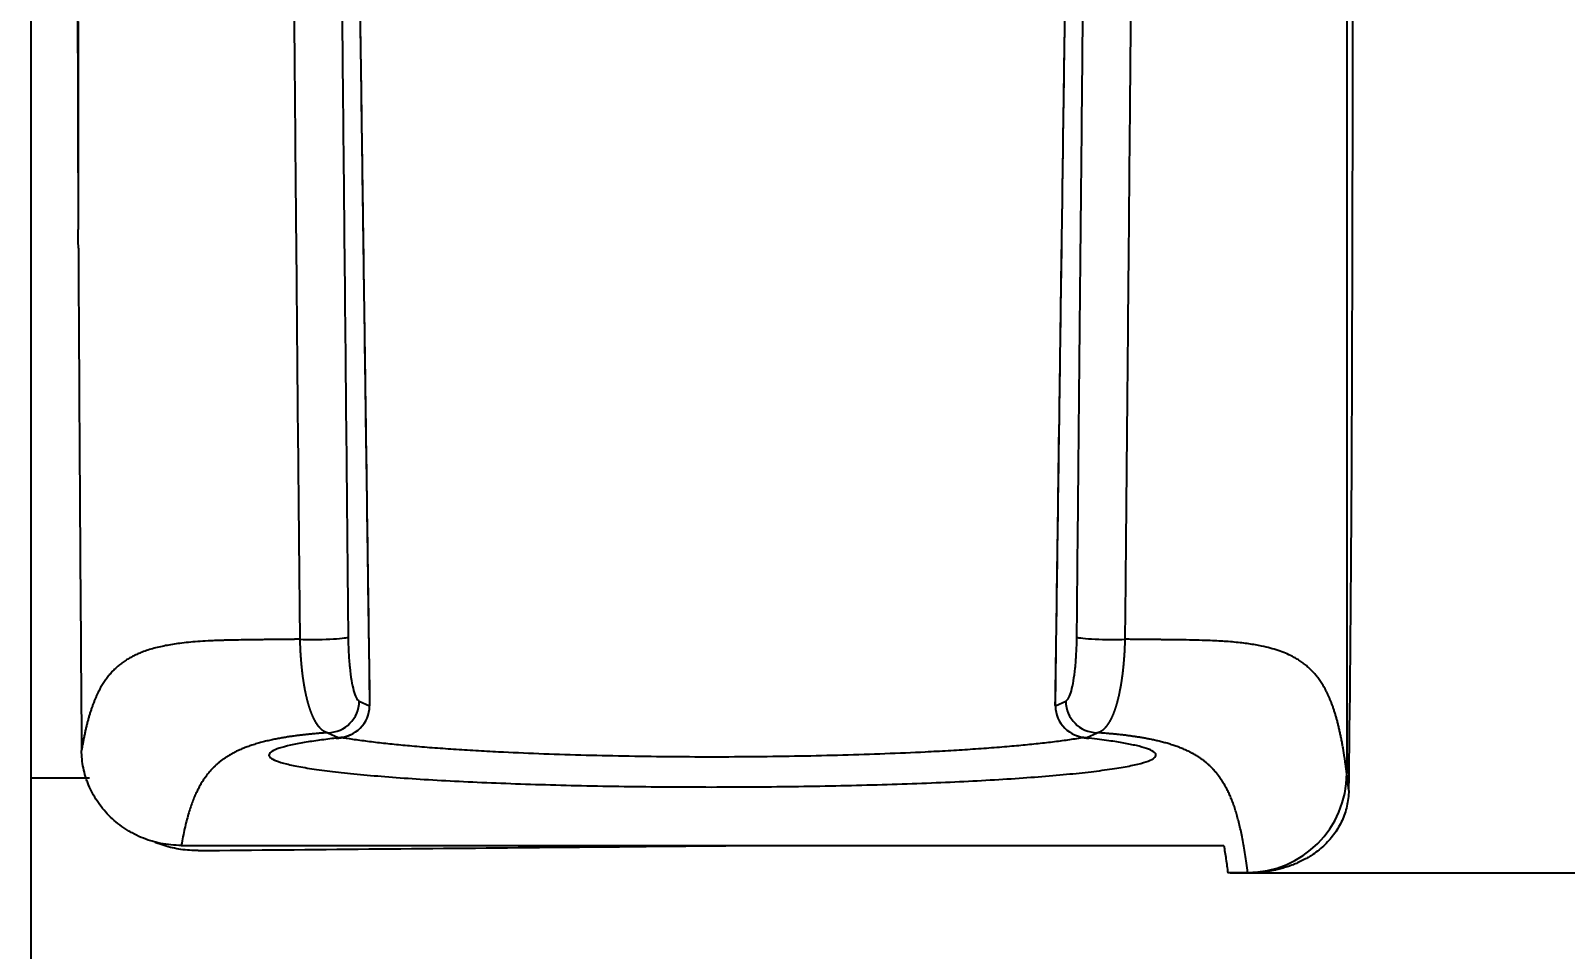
# Model space of a CAD drawing. Header units: millimetres. Extents: x -1516 to -675, y 295 to 1484.
# Drawn here: x -1308.1 to -1269.38, y 768.56 to 791.72 of the extents above; entities that cross this region are included whole.
import ezdxf

# ---------------------------------------------------------------- set-up
doc = ezdxf.new("R2010")
doc.units = ezdxf.units.MM
doc.styles.get("Standard").update_dxf_attribs({"font": 'arial.ttf'})
doc.dimstyles.get("Standard").update_dxf_attribs({"dimtxt": 10, "dimasz": 10, "dimexe": 0.18, "dimexo": 0.0625, "dimgap": 4, "dimtad": 0, "dimtih": 1, "dimtoh": 1, "dimdec": 1, "dimdsep": 46, "dimtxsty": 'Standard', "dimcen": 0, "dimclrd": 3, "dimclre": 3, "dimclrt": 3, "dimadec": 0, "dimazin": 0, "dimtfac": 1, "dimtdec": 1, "dimtofl": 0, "dimtmove": 0, "dimatfit": 3, "dimfxl": 1, "dimtolj": 1, "dimtzin": 0, "dimarcsym": 0})

# ---------------------------------------------------------------- blocks, each defined once
blk = doc.blocks.new('*D8')
at = {"color": 3, "lineweight": -2, "transparency": 16777216}
for p, q in [((-1277.332, 812.491), (-1253.719, 812.491)), ((-1253.899, 802.491), (-1253.899, 780.491)), ((-1277.834, 770.491), (-1253.719, 770.491)), ((-1253.899, 770.491), (-1253.899, 730.516)), ((-1253.899, 730.516), (-1263.899, 730.516))]:
    blk.add_line(p, q, dxfattribs=at)
at = {"color": 3, "lineweight": 18, "transparency": 16777216}
for points in [[(-1255.565, 802.491), (-1252.232, 802.491), (-1253.899, 812.491)], [(-1255.565, 780.491), (-1252.232, 780.491), (-1253.899, 770.491)]]:
    blk.add_solid(points, dxfattribs=at)
at = {"color": 3, "lineweight": 18, "transparency": 16777216, "insert": (-1275.211, 730.516), "char_height": 10, "attachment_point": 5}
blk.add_mtext('\\A1;42', dxfattribs=at)

msp = doc.modelspace()

# ---------------------------------------------------------------- linework, layer by layer
at = {"lineweight": 25}
for p, q in [((-1308.096, 1142.366), (-1308.096, 496.366)), ((-1274.896, 792.4), (-1274.896, 791.498)), ((-1306.896, 791.954), (-1306.896, 791.498)), ((-1306.896, 791.498), (-1306.896, 786.708)), ((-1274.896, 791.498), (-1274.896, 772.995)), ((-1299.807, 774.822), (-1299.547, 774.704)), ((-1282.245, 774.704), (-1281.986, 774.822)), ((-1300.597, 774.026), (-1300.337, 773.907)), ((-1281.455, 773.907), (-1281.195, 774.026)), ((-1308.096, 772.886), (-1306.612, 772.886)), ((-1274.844, 772.57), (-1274.896, 772.995)), ((-1304.297, 771.183), (-1277.998, 771.183)), ((-1277.395, 770.491), (-1277.896, 770.491)), ((-1277.395, 770.491), (-1277.396, 770.502))]:
    msp.add_line(p, q, dxfattribs=at)
for centre, major_axis, ratio, start_param, end_param in [((-1274.931, 791.491), (0, -21.378), 0.008727, 0.484189, 2.657403), ((-1306.783, 794.191), (0, -15), 0.008727, 4.712389, 5.234704), ((-1300.878, 776.437), (0.8, 0.008), 0.076684, 4.143957, 6.127196), ((-1280.915, 776.437), (-0.8, 0.008), 0.076683, 0.155989, 2.139213), ((-1300.597, 774.824), (0.332, 0.728), 0.985505, 3.574998, 5.132453), ((-1300.337, 774.705), (0.332, 0.728), 0.985505, 3.575002, 5.13245), ((-1281.455, 774.705), (-0.332, 0.728), 0.985505, 1.150733, 2.708182), ((-1281.195, 774.824), (-0.332, 0.728), 0.985505, 1.150728, 2.708184), ((-1300.393, 774.686), (0.092, -0.795), 0.84905, 6.147915, 6.541432), ((-1281.399, 774.686), (-0.092, -0.795), 0.849049, 6.065348, 6.418455), ((-1277.396, 772.995), (-2.482, -0.303), 0.997421, 1.449533, 3.019708)]:
    msp.add_ellipse(centre, major_axis=major_axis, ratio=ratio, start_param=start_param, end_param=end_param, dxfattribs=at)
for points, degree in [([(-1300.007, 808.029), (-1299.971, 805.396), (-1299.897, 800.041), (-1299.782, 791.684), (-1299.664, 783.172), (-1299.586, 777.528), (-1299.547, 774.704)], 3), ([(-1282.245, 774.704), (-1282.211, 777.21), (-1282.139, 782.339), (-1282.029, 790.324), (-1281.912, 798.778), (-1281.829, 804.876), (-1281.786, 808.029)], 3), ([(-1301.572, 806.085), (-1301.551, 803.573), (-1301.51, 798.762), (-1301.453, 792.184), (-1301.4, 786.244), (-1301.352, 780.941), (-1301.322, 777.83), (-1301.308, 776.381)], 3), ([(-1300.378, 806.14), (-1300.354, 803.628), (-1300.306, 798.817), (-1300.242, 792.239), (-1300.184, 786.298), (-1300.132, 780.995), (-1300.101, 777.884), (-1300.087, 776.435)], 3), ([(-1281.705, 776.435), (-1281.68, 778.967), (-1281.633, 783.81), (-1281.568, 790.412), (-1281.51, 796.353), (-1281.458, 801.632), (-1281.428, 804.711), (-1281.414, 806.14)], 3), ([(-1280.484, 776.381), (-1280.46, 778.913), (-1280.414, 783.755), (-1280.355, 790.357), (-1280.304, 796.298), (-1280.258, 801.577), (-1280.232, 804.655), (-1280.22, 806.085)], 3), ([(-1306.894, 786.243), (-1306.895, 786.396), (-1306.895, 786.551), (-1306.896, 786.708)], 3), ([(-1306.894, 786.243), (-1306.886, 784.814), (-1306.87, 781.972), (-1306.843, 777.751), (-1306.823, 774.965), (-1306.813, 773.58)], 3), ([(-1300.087, 776.435), (-1300.086, 776.301), (-1300.078, 776.04), (-1300.051, 775.667), (-1300.007, 775.332), (-1299.952, 775.076), (-1299.888, 774.901), (-1299.835, 774.835), (-1299.807, 774.822)], 3), ([(-1281.986, 774.822), (-1281.958, 774.835), (-1281.907, 774.895), (-1281.841, 775.071), (-1281.786, 775.327), (-1281.744, 775.639), (-1281.715, 776.017), (-1281.706, 776.291), (-1281.705, 776.435)], 3), ([(-1300.597, 774.026), (-1300.637, 774.023), (-1300.718, 774.017), (-1300.838, 774.007), (-1300.956, 773.997), (-1301.068, 773.986), (-1301.175, 773.975), (-1301.277, 773.963), (-1301.377, 773.951), (-1301.479, 773.937), (-1301.585, 773.922), (-1301.698, 773.904), (-1301.818, 773.883), (-1301.943, 773.86), (-1302.073, 773.832), (-1302.202, 773.802), (-1302.328, 773.768), (-1302.453, 773.732), (-1302.574, 773.692), (-1302.69, 773.649), (-1302.799, 773.604), (-1302.902, 773.557), (-1302.997, 773.508), (-1303.085, 773.458), (-1303.166, 773.408), (-1303.239, 773.357), (-1303.306, 773.307), (-1303.37, 773.255), (-1303.432, 773.199), (-1303.494, 773.139), (-1303.557, 773.072), (-1303.62, 772.998), (-1303.681, 772.918), (-1303.742, 772.831), (-1303.801, 772.737), (-1303.858, 772.634), (-1303.914, 772.522), (-1303.969, 772.4), (-1304.021, 772.267), (-1304.072, 772.123), (-1304.121, 771.965), (-1304.168, 771.794), (-1304.213, 771.608), (-1304.256, 771.406), (-1304.283, 771.259), (-1304.297, 771.183)], 3), ([(-1300.337, 773.907), (-1300.333, 773.905), (-1300.33, 773.901), (-1300.346, 773.894), (-1300.374, 773.89), (-1300.393, 773.888)], 3), ([(-1300.278, 773.905), (-1300.252, 773.905), (-1300.225, 773.905)], 2), ([(-1281.399, 773.888), (-1281.415, 773.889), (-1281.441, 773.893), (-1281.462, 773.9), (-1281.461, 773.905), (-1281.455, 773.907)], 3), ([(-1277.396, 770.502), (-1277.406, 770.583), (-1277.426, 770.741), (-1277.458, 770.959), (-1277.492, 771.163), (-1277.526, 771.353), (-1277.562, 771.53), (-1277.6, 771.694), (-1277.639, 771.847), (-1277.679, 771.99), (-1277.72, 772.123), (-1277.763, 772.246), (-1277.808, 772.361), (-1277.853, 772.468), (-1277.9, 772.567), (-1277.948, 772.66), (-1277.998, 772.746), (-1278.048, 772.826), (-1278.099, 772.901), (-1278.151, 772.971), (-1278.203, 773.035), (-1278.255, 773.094), (-1278.308, 773.149), (-1278.362, 773.201), (-1278.419, 773.251), (-1278.479, 773.302), (-1278.546, 773.352), (-1278.618, 773.402), (-1278.697, 773.452), (-1278.782, 773.501), (-1278.874, 773.549), (-1278.97, 773.594), (-1279.071, 773.637), (-1279.177, 773.677), (-1279.286, 773.715), (-1279.4, 773.75), (-1279.516, 773.782), (-1279.631, 773.812), (-1279.744, 773.837), (-1279.853, 773.86), (-1279.956, 773.88), (-1280.056, 773.898), (-1280.152, 773.913), (-1280.245, 773.927), (-1280.337, 773.94), (-1280.431, 773.953), (-1280.529, 773.965), (-1280.632, 773.976), (-1280.74, 773.988), (-1280.849, 773.998), (-1280.96, 774.008), (-1281.073, 774.017), (-1281.154, 774.023), (-1281.195, 774.026)], 3), ([(-1300.393, 773.888), (-1300.534, 773.871), (-1300.811, 773.837), (-1301.2, 773.778), (-1301.553, 773.711), (-1301.842, 773.635), (-1302.03, 773.554), (-1302.102, 773.474), (-1302.064, 773.395), (-1301.916, 773.315), (-1301.66, 773.237), (-1301.299, 773.162), (-1300.835, 773.089), (-1300.275, 773.02), (-1299.623, 772.956), (-1298.886, 772.896), (-1298.072, 772.842), (-1297.187, 772.794), (-1296.241, 772.753), (-1295.243, 772.718), (-1294.203, 772.691), (-1293.13, 772.671), (-1292.035, 772.659), (-1290.928, 772.655), (-1289.821, 772.659), (-1288.724, 772.67), (-1287.649, 772.69), (-1286.607, 772.717), (-1285.607, 772.751), (-1284.658, 772.792), (-1283.77, 772.839), (-1282.952, 772.893), (-1282.21, 772.952), (-1281.554, 773.016), (-1280.988, 773.085), (-1280.519, 773.157), (-1280.151, 773.233), (-1279.889, 773.31), (-1279.735, 773.389), (-1279.689, 773.469), (-1279.757, 773.551), (-1279.933, 773.629), (-1280.195, 773.7), (-1280.508, 773.763), (-1280.878, 773.823), (-1281.21, 773.866), (-1281.399, 773.888)], 3), ([(-1277.998, 771.183), (-1277.978, 771.071), (-1277.942, 770.843), (-1277.911, 770.609), (-1277.896, 770.491)], 3)]:
    msp.add_open_spline(points, degree=degree, dxfattribs=at)
for points, knots in [([(-1299.537, 774.717), (-1299.556, 776.092), (-1299.592, 778.698), (-1299.643, 782.311), (-1299.685, 785.334), (-1299.719, 787.746), (-1299.752, 790.167), (-1299.794, 793.17), (-1299.851, 797.27), (-1299.921, 802.345), (-1299.972, 806.054), (-1300, 808.046)], [0, 0, 0, 0, 0.123815, 0.234537, 0.325241, 0.395928, 0.451612, 0.543215, 0.666224, 0.82064, 1, 1, 1, 1]), ([(-1281.793, 808.058), (-1281.812, 806.673), (-1281.848, 804.059), (-1281.898, 800.436), (-1281.94, 797.413), (-1281.973, 795.001), (-1282.007, 792.579), (-1282.048, 789.576), (-1282.105, 785.477), (-1282.176, 780.407), (-1282.228, 776.704), (-1282.256, 774.717)], [0, 0, 0, 0, 0.124591, 0.235273, 0.325945, 0.396607, 0.452271, 0.543841, 0.666806, 0.821167, 1, 1, 1, 1]), ([(-1301.308, 776.381), (-1301.32, 776.381), (-1301.344, 776.381), (-1301.379, 776.38), (-1301.415, 776.38), (-1301.451, 776.379), (-1301.487, 776.379), (-1301.523, 776.378), (-1301.559, 776.378), (-1301.596, 776.377), (-1301.632, 776.377), (-1301.668, 776.377), (-1301.705, 776.376), (-1301.741, 776.376), (-1301.778, 776.375), (-1301.815, 776.375), (-1301.851, 776.374), (-1301.888, 776.374), (-1301.924, 776.374), (-1301.961, 776.373), (-1301.997, 776.373), (-1302.067, 776.372), (-1302.175, 776.371), (-1302.322, 776.37), (-1302.48, 776.368), (-1302.686, 776.365), (-1302.893, 776.362), (-1303.068, 776.358), (-1303.186, 776.355), (-1303.28, 776.352), (-1303.374, 776.349), (-1303.462, 776.346), (-1303.545, 776.342), (-1303.785, 776.331), (-1304.142, 776.304), (-1304.471, 776.261), (-1304.705, 776.219), (-1304.871, 776.183), (-1305.03, 776.141), (-1305.18, 776.095), (-1305.309, 776.047), (-1305.422, 775.999), (-1305.522, 775.95), (-1305.622, 775.896), (-1305.718, 775.836), (-1305.811, 775.771), (-1305.899, 775.7), (-1305.983, 775.624), (-1306.062, 775.542), (-1306.137, 775.455), (-1306.194, 775.38), (-1306.237, 775.317), (-1306.27, 775.268), (-1306.302, 775.216), (-1306.334, 775.161), (-1306.365, 775.103), (-1306.396, 775.043), (-1306.427, 774.979), (-1306.456, 774.913), (-1306.485, 774.844), (-1306.514, 774.772), (-1306.542, 774.697), (-1306.568, 774.62), (-1306.595, 774.539), (-1306.62, 774.456), (-1306.644, 774.37), (-1306.668, 774.281), (-1306.691, 774.189), (-1306.713, 774.095), (-1306.735, 773.997), (-1306.756, 773.897), (-1306.775, 773.794), (-1306.795, 773.688), (-1306.807, 773.616), (-1306.813, 773.58)], [0, 0, 0, 0, 0.000941, 0.001889, 0.002843, 0.003805, 0.004772, 0.005747, 0.006728, 0.007717, 0.008712, 0.009715, 0.010724, 0.011741, 0.012763, 0.013793, 0.014828, 0.015869, 0.016915, 0.017966, 0.019023, 0.020085, 0.024085, 0.028582, 0.03357, 0.039038, 0.048732, 0.055193, 0.058506, 0.062534, 0.066445, 0.070242, 0.073928, 0.077505, 0.103431, 0.130844, 0.144979, 0.160308, 0.176837, 0.194591, 0.213556, 0.229032, 0.246069, 0.264681, 0.284877, 0.306648, 0.329984, 0.354889, 0.381376, 0.409442, 0.439083, 0.453903, 0.469595, 0.486158, 0.503589, 0.521889, 0.541058, 0.561097, 0.582006, 0.603783, 0.626429, 0.649945, 0.67433, 0.699586, 0.72571, 0.752705, 0.780569, 0.809304, 0.838909, 0.869385, 0.900733, 0.932952, 0.96604, 1, 1, 1, 1]), ([(-1301.308, 776.381), (-1301.308, 776.373), (-1301.307, 776.357), (-1301.307, 776.333), (-1301.306, 776.309), (-1301.305, 776.285), (-1301.304, 776.261), (-1301.303, 776.237), (-1301.302, 776.213), (-1301.301, 776.189), (-1301.3, 776.165), (-1301.299, 776.141), (-1301.298, 776.117), (-1301.297, 776.093), (-1301.295, 776.069), (-1301.294, 776.045), (-1301.293, 776.022), (-1301.291, 775.998), (-1301.289, 775.974), (-1301.288, 775.95), (-1301.286, 775.926), (-1301.284, 775.903), (-1301.283, 775.879), (-1301.281, 775.855), (-1301.279, 775.832), (-1301.277, 775.808), (-1301.275, 775.784), (-1301.273, 775.761), (-1301.27, 775.738), (-1301.268, 775.714), (-1301.266, 775.691), (-1301.264, 775.668), (-1301.261, 775.645), (-1301.259, 775.622), (-1301.256, 775.599), (-1301.254, 775.576), (-1301.251, 775.553), (-1301.248, 775.53), (-1301.245, 775.508), (-1301.242, 775.485), (-1301.24, 775.463), (-1301.237, 775.44), (-1301.234, 775.418), (-1301.23, 775.396), (-1301.227, 775.374), (-1301.224, 775.352), (-1301.221, 775.33), (-1301.217, 775.308), (-1301.214, 775.287), (-1301.211, 775.265), (-1301.207, 775.244), (-1301.203, 775.222), (-1301.2, 775.201), (-1301.196, 775.18), (-1301.192, 775.159), (-1301.188, 775.139), (-1301.185, 775.118), (-1301.181, 775.097), (-1301.177, 775.077), (-1301.173, 775.057), (-1301.168, 775.037), (-1301.164, 775.017), (-1301.16, 774.997), (-1301.156, 774.977), (-1301.151, 774.958), (-1301.147, 774.938), (-1301.142, 774.919), (-1301.138, 774.9), (-1301.133, 774.881), (-1301.128, 774.862), (-1301.124, 774.844), (-1301.119, 774.825), (-1301.114, 774.807), (-1301.109, 774.789), (-1301.104, 774.771), (-1301.099, 774.753), (-1301.094, 774.736), (-1301.089, 774.719), (-1301.084, 774.701), (-1301.079, 774.684), (-1301.073, 774.668), (-1301.068, 774.651), (-1301.062, 774.634), (-1301.057, 774.618), (-1301.051, 774.602), (-1301.046, 774.586), (-1301.04, 774.571), (-1301.034, 774.555), (-1301.029, 774.54), (-1301.023, 774.525), (-1301.017, 774.51), (-1301.011, 774.495), (-1301.005, 774.481), (-1300.999, 774.466), (-1300.993, 774.452), (-1300.987, 774.438), (-1300.98, 774.425), (-1300.974, 774.411), (-1300.968, 774.398), (-1300.961, 774.385), (-1300.955, 774.372), (-1300.949, 774.359), (-1300.942, 774.347), (-1300.935, 774.335), (-1300.929, 774.323), (-1300.922, 774.311), (-1300.915, 774.3), (-1300.909, 774.288), (-1300.902, 774.277), (-1300.895, 774.266), (-1300.888, 774.256), (-1300.881, 774.245), (-1300.874, 774.235), (-1300.867, 774.225), (-1300.859, 774.216), (-1300.852, 774.206), (-1300.845, 774.197), (-1300.838, 774.188), (-1300.83, 774.179), (-1300.823, 774.17), (-1300.815, 774.162), (-1300.808, 774.154), (-1300.8, 774.146), (-1300.793, 774.138), (-1300.785, 774.131), (-1300.777, 774.124), (-1300.77, 774.117), (-1300.762, 774.11), (-1300.754, 774.104), (-1300.746, 774.097), (-1300.738, 774.091), (-1300.73, 774.086), (-1300.722, 774.08), (-1300.714, 774.075), (-1300.706, 774.07), (-1300.698, 774.065), (-1300.69, 774.061), (-1300.682, 774.056), (-1300.673, 774.052), (-1300.665, 774.048), (-1300.657, 774.045), (-1300.648, 774.041), (-1300.64, 774.038), (-1300.631, 774.035), (-1300.623, 774.033), (-1300.614, 774.03), (-1300.606, 774.028), (-1300.6, 774.027), (-1300.597, 774.026)], [0, 0, 0, 0, 0.006364, 0.012738, 0.019121, 0.025513, 0.031915, 0.038325, 0.044745, 0.051174, 0.057611, 0.064057, 0.070512, 0.076975, 0.083447, 0.089927, 0.096415, 0.102911, 0.109414, 0.115926, 0.122445, 0.128971, 0.135505, 0.142045, 0.148593, 0.155148, 0.161709, 0.168277, 0.174851, 0.181433, 0.188021, 0.194616, 0.201218, 0.207827, 0.214443, 0.221066, 0.227696, 0.234333, 0.240977, 0.247628, 0.254285, 0.26095, 0.267622, 0.2743, 0.280985, 0.287677, 0.294376, 0.301082, 0.307794, 0.314512, 0.321237, 0.327968, 0.334707, 0.341451, 0.348202, 0.35496, 0.361725, 0.368496, 0.375274, 0.382058, 0.388849, 0.395647, 0.402451, 0.409262, 0.416079, 0.422903, 0.429733, 0.436569, 0.443411, 0.450259, 0.457114, 0.463974, 0.47084, 0.477711, 0.484588, 0.491471, 0.498359, 0.505252, 0.512152, 0.519057, 0.525967, 0.532884, 0.539806, 0.546734, 0.553667, 0.560607, 0.567552, 0.574503, 0.581459, 0.588421, 0.595388, 0.60236, 0.609338, 0.616321, 0.62331, 0.630303, 0.637301, 0.644303, 0.65131, 0.658322, 0.665339, 0.67236, 0.679386, 0.686417, 0.693453, 0.700494, 0.707539, 0.71459, 0.721646, 0.728706, 0.735772, 0.742842, 0.749918, 0.756998, 0.764083, 0.771172, 0.778266, 0.785365, 0.792468, 0.799575, 0.806687, 0.813802, 0.820922, 0.828045, 0.835172, 0.842303, 0.849438, 0.856577, 0.86372, 0.870866, 0.878016, 0.88517, 0.892327, 0.899487, 0.906651, 0.913818, 0.920987, 0.92816, 0.935335, 0.942513, 0.949693, 0.956875, 0.964059, 0.971244, 0.978432, 0.98562, 0.99281, 1, 1, 1, 1]), ([(-1281.195, 774.026), (-1281.192, 774.027), (-1281.187, 774.028), (-1281.178, 774.03), (-1281.17, 774.033), (-1281.161, 774.035), (-1281.152, 774.038), (-1281.144, 774.041), (-1281.136, 774.045), (-1281.127, 774.048), (-1281.119, 774.052), (-1281.111, 774.056), (-1281.102, 774.061), (-1281.094, 774.065), (-1281.086, 774.07), (-1281.078, 774.075), (-1281.07, 774.08), (-1281.062, 774.086), (-1281.054, 774.091), (-1281.046, 774.097), (-1281.038, 774.104), (-1281.03, 774.11), (-1281.023, 774.117), (-1281.015, 774.124), (-1281.007, 774.131), (-1280.999, 774.138), (-1280.992, 774.146), (-1280.984, 774.154), (-1280.977, 774.162), (-1280.969, 774.17), (-1280.962, 774.179), (-1280.955, 774.188), (-1280.947, 774.197), (-1280.94, 774.206), (-1280.933, 774.216), (-1280.926, 774.225), (-1280.919, 774.235), (-1280.911, 774.245), (-1280.904, 774.256), (-1280.897, 774.266), (-1280.891, 774.277), (-1280.884, 774.288), (-1280.877, 774.3), (-1280.87, 774.311), (-1280.863, 774.323), (-1280.857, 774.335), (-1280.85, 774.347), (-1280.844, 774.359), (-1280.837, 774.372), (-1280.831, 774.385), (-1280.824, 774.398), (-1280.818, 774.411), (-1280.812, 774.425), (-1280.806, 774.438), (-1280.799, 774.452), (-1280.793, 774.466), (-1280.787, 774.481), (-1280.781, 774.495), (-1280.775, 774.51), (-1280.769, 774.525), (-1280.764, 774.54), (-1280.758, 774.555), (-1280.752, 774.571), (-1280.747, 774.586), (-1280.741, 774.602), (-1280.735, 774.618), (-1280.73, 774.635), (-1280.724, 774.651), (-1280.719, 774.668), (-1280.714, 774.684), (-1280.708, 774.701), (-1280.703, 774.719), (-1280.698, 774.736), (-1280.693, 774.754), (-1280.688, 774.771), (-1280.683, 774.789), (-1280.678, 774.807), (-1280.673, 774.825), (-1280.669, 774.844), (-1280.664, 774.862), (-1280.659, 774.881), (-1280.655, 774.9), (-1280.65, 774.919), (-1280.645, 774.938), (-1280.641, 774.958), (-1280.637, 774.977), (-1280.632, 774.997), (-1280.628, 775.017), (-1280.624, 775.037), (-1280.62, 775.057), (-1280.616, 775.077), (-1280.612, 775.097), (-1280.608, 775.118), (-1280.604, 775.139), (-1280.6, 775.159), (-1280.596, 775.18), (-1280.592, 775.201), (-1280.589, 775.222), (-1280.585, 775.244), (-1280.582, 775.265), (-1280.578, 775.287), (-1280.575, 775.308), (-1280.571, 775.33), (-1280.568, 775.352), (-1280.565, 775.374), (-1280.562, 775.396), (-1280.559, 775.418), (-1280.556, 775.44), (-1280.553, 775.463), (-1280.55, 775.485), (-1280.547, 775.508), (-1280.544, 775.53), (-1280.541, 775.553), (-1280.539, 775.576), (-1280.536, 775.599), (-1280.534, 775.622), (-1280.531, 775.645), (-1280.529, 775.668), (-1280.526, 775.691), (-1280.524, 775.714), (-1280.522, 775.738), (-1280.52, 775.761), (-1280.518, 775.784), (-1280.515, 775.808), (-1280.513, 775.832), (-1280.512, 775.855), (-1280.51, 775.879), (-1280.508, 775.903), (-1280.506, 775.926), (-1280.504, 775.95), (-1280.503, 775.974), (-1280.501, 775.998), (-1280.5, 776.022), (-1280.498, 776.046), (-1280.497, 776.069), (-1280.496, 776.093), (-1280.494, 776.117), (-1280.493, 776.141), (-1280.492, 776.165), (-1280.491, 776.189), (-1280.49, 776.213), (-1280.489, 776.237), (-1280.488, 776.261), (-1280.487, 776.285), (-1280.486, 776.309), (-1280.486, 776.333), (-1280.485, 776.357), (-1280.485, 776.373), (-1280.484, 776.381)], [0, 0, 0, 0, 0.007192, 0.014383, 0.021573, 0.028761, 0.035948, 0.043132, 0.050315, 0.057495, 0.064673, 0.071849, 0.079021, 0.086191, 0.093358, 0.100521, 0.107682, 0.114839, 0.121992, 0.129142, 0.136288, 0.143431, 0.15057, 0.157705, 0.164836, 0.171964, 0.179088, 0.186208, 0.193324, 0.200436, 0.207544, 0.214648, 0.221747, 0.228842, 0.235932, 0.243018, 0.250099, 0.257175, 0.264246, 0.271313, 0.278374, 0.285431, 0.292482, 0.299529, 0.306571, 0.313607, 0.320639, 0.327666, 0.334689, 0.341706, 0.348719, 0.355727, 0.362731, 0.36973, 0.376723, 0.383712, 0.390696, 0.397674, 0.404647, 0.411615, 0.418577, 0.425533, 0.432484, 0.439429, 0.446368, 0.453301, 0.460229, 0.467151, 0.474067, 0.480977, 0.487882, 0.49478, 0.501673, 0.508561, 0.515442, 0.522319, 0.529189, 0.536054, 0.542912, 0.549765, 0.556612, 0.563453, 0.570287, 0.577115, 0.583937, 0.590752, 0.597561, 0.604363, 0.611159, 0.617948, 0.624731, 0.631507, 0.638276, 0.645039, 0.651795, 0.658545, 0.665289, 0.672026, 0.678756, 0.685481, 0.692198, 0.69891, 0.705614, 0.712312, 0.719004, 0.725688, 0.732366, 0.739037, 0.745701, 0.752359, 0.759009, 0.765653, 0.77229, 0.778919, 0.785542, 0.792158, 0.798768, 0.80537, 0.811966, 0.818555, 0.825137, 0.831713, 0.838282, 0.844845, 0.851401, 0.85795, 0.864492, 0.871027, 0.877555, 0.884075, 0.890587, 0.897092, 0.903589, 0.910077, 0.916558, 0.92303, 0.929493, 0.935948, 0.942395, 0.948832, 0.95526, 0.96168, 0.96809, 0.974491, 0.980882, 0.987264, 0.993637, 1, 1, 1, 1]), ([(-1274.896, 772.995), (-1274.899, 773.017), (-1274.904, 773.061), (-1274.913, 773.126), (-1274.921, 773.19), (-1274.93, 773.253), (-1274.939, 773.316), (-1274.948, 773.377), (-1274.957, 773.438), (-1274.966, 773.498), (-1274.975, 773.557), (-1274.985, 773.615), (-1274.995, 773.672), (-1275.005, 773.728), (-1275.015, 773.784), (-1275.025, 773.838), (-1275.036, 773.892), (-1275.047, 773.945), (-1275.058, 773.997), (-1275.069, 774.048), (-1275.08, 774.098), (-1275.091, 774.148), (-1275.103, 774.196), (-1275.115, 774.244), (-1275.127, 774.291), (-1275.139, 774.337), (-1275.151, 774.382), (-1275.164, 774.426), (-1275.177, 774.47), (-1275.189, 774.512), (-1275.202, 774.554), (-1275.216, 774.595), (-1275.229, 774.634), (-1275.242, 774.674), (-1275.256, 774.712), (-1275.27, 774.749), (-1275.284, 774.786), (-1275.298, 774.821), (-1275.312, 774.856), (-1275.326, 774.89), (-1275.34, 774.923), (-1275.355, 774.955), (-1275.369, 774.986), (-1275.384, 775.017), (-1275.398, 775.046), (-1275.413, 775.075), (-1275.427, 775.103), (-1275.457, 775.158), (-1275.503, 775.239), (-1275.571, 775.343), (-1275.644, 775.441), (-1275.721, 775.532), (-1275.803, 775.617), (-1275.889, 775.696), (-1275.979, 775.769), (-1276.073, 775.835), (-1276.17, 775.895), (-1276.287, 775.96), (-1276.432, 776.028), (-1276.616, 776.097), (-1276.817, 776.157), (-1277.011, 776.204), (-1277.193, 776.239), (-1277.358, 776.265), (-1277.536, 776.288), (-1277.726, 776.308), (-1277.92, 776.324), (-1278.123, 776.336), (-1278.347, 776.347), (-1278.62, 776.356), (-1278.884, 776.362), (-1279.107, 776.365), (-1279.259, 776.367), (-1279.396, 776.369), (-1279.515, 776.37), (-1279.614, 776.371), (-1279.697, 776.372), (-1279.77, 776.373), (-1279.844, 776.373), (-1279.917, 776.374), (-1279.99, 776.375), (-1280.062, 776.376), (-1280.134, 776.377), (-1280.206, 776.378), (-1280.277, 776.378), (-1280.347, 776.379), (-1280.416, 776.38), (-1280.462, 776.381), (-1280.484, 776.381)], [0, 0, 0, 0, 0.017355, 0.034485, 0.05139, 0.06807, 0.084525, 0.100755, 0.116759, 0.132538, 0.148092, 0.163421, 0.178525, 0.193404, 0.208058, 0.222487, 0.236692, 0.250671, 0.264425, 0.277955, 0.291259, 0.304339, 0.317193, 0.329822, 0.342227, 0.354406, 0.366361, 0.378091, 0.389597, 0.400877, 0.411933, 0.422764, 0.43337, 0.443752, 0.453908, 0.46384, 0.473547, 0.483029, 0.492286, 0.501318, 0.510126, 0.518709, 0.527067, 0.535201, 0.543109, 0.550792, 0.55825, 0.565482, 0.595149, 0.623243, 0.649761, 0.674715, 0.698104, 0.719921, 0.740179, 0.75888, 0.776012, 0.791566, 0.814948, 0.836424, 0.855968, 0.873565, 0.884553, 0.895156, 0.905379, 0.915229, 0.924701, 0.932437, 0.941054, 0.950612, 0.961169, 0.965957, 0.970205, 0.973904, 0.977043, 0.979618, 0.981474, 0.983304, 0.985108, 0.986885, 0.988634, 0.990353, 0.992041, 0.993697, 0.995321, 0.996912, 0.998472, 1, 1, 1, 1]), ([(-1282.259, 774.71), (-1282.259, 774.71), (-1282.259, 774.709), (-1282.257, 774.708), (-1282.254, 774.707), (-1282.251, 774.705), (-1282.247, 774.704), (-1282.245, 774.704)], [0, 0, 0, 0, 0.062573, 0.298276, 0.533143, 0.767081, 1, 1, 1, 1]), ([(-1300.272, 773.912), (-1300.259, 773.91), (-1300.206, 773.9), (-1300.041, 773.873), (-1299.755, 773.831), (-1299.357, 773.782), (-1298.934, 773.736), (-1298.473, 773.692), (-1297.974, 773.651), (-1297.436, 773.612), (-1296.877, 773.577), (-1296.169, 773.539), (-1295.291, 773.5), (-1294.23, 773.465), (-1293.141, 773.44), (-1292.036, 773.424), (-1291.284, 773.42), (-1290.538, 773.42), (-1289.787, 773.424), (-1288.683, 773.439), (-1287.594, 773.464), (-1286.533, 773.499), (-1285.655, 773.537), (-1284.946, 773.575), (-1284.387, 773.61), (-1283.847, 773.649), (-1283.348, 773.69), (-1282.886, 773.733), (-1282.461, 773.779), (-1282.062, 773.828), (-1281.752, 773.873), (-1281.579, 773.902), (-1281.52, 773.912)], [0, 0, 0, 0, 0.003677, 0.0157, 0.047524, 0.078358, 0.108205, 0.137065, 0.168148, 0.198651, 0.228577, 0.257928, 0.307145, 0.355815, 0.403955, 0.451578, 0.498701, 0.499955, 0.547028, 0.594596, 0.642672, 0.691272, 0.740411, 0.769715, 0.799589, 0.830034, 0.861054, 0.889872, 0.919664, 0.950433, 0.982181, 1, 1, 1, 1]), ([(-1300.153, 773.926), (-1300.132, 773.933), (-1300.089, 773.949), (-1300.048, 773.968), (-1300.026, 773.979)], [0, 0, 0, 0, 0.485268, 1, 1, 1, 1]), ([(-1281.719, 773.957), (-1281.713, 773.954), (-1281.687, 773.943), (-1281.66, 773.933), (-1281.64, 773.926)], [0, 0, 0, 0, 0.226351, 1, 1, 1, 1]), ([(-1304.297, 771.183), (-1304.385, 771.183), (-1304.472, 771.187), (-1304.645, 771.205), (-1304.731, 771.218), (-1304.858, 771.243), (-1304.9, 771.253), (-1304.984, 771.275), (-1305.025, 771.286), (-1305.15, 771.325), (-1305.23, 771.354), (-1305.386, 771.42), (-1305.462, 771.457), (-1305.572, 771.517), (-1305.626, 771.548), (-1305.679, 771.581), (-1305.714, 771.603), (-1305.731, 771.615), (-1305.817, 771.673), (-1305.883, 771.723), (-1306.007, 771.826), (-1306.125, 771.935), (-1306.231, 772.053), (-1306.331, 772.176), (-1306.377, 772.239), (-1306.463, 772.368), (-1306.541, 772.5), (-1306.606, 772.637), (-1306.65, 772.742), (-1306.663, 772.778), (-1306.689, 772.849), (-1306.701, 772.885), (-1306.734, 772.993), (-1306.752, 773.065), (-1306.796, 773.283), (-1306.812, 773.431), (-1306.813, 773.58)], [0, 0, 0, 0, 0.0625, 0.0625, 0.125, 0.125, 0.15625, 0.15625, 0.1875, 0.1875, 0.25, 0.25, 0.3125, 0.3125, 0.34375, 0.359375, 0.359375, 0.375, 0.375, 0.4375, 0.4375, 0.5, 0.5625, 0.5625, 0.625, 0.625, 0.6875, 0.75, 0.75, 0.78125, 0.78125, 0.8125, 0.8125, 0.875, 0.875, 1, 1, 1, 1]), ([(-1274.844, 772.57), (-1274.845, 772.501), (-1274.85, 772.432), (-1274.867, 772.3), (-1274.878, 772.235), (-1274.922, 772.045), (-1274.963, 771.926), (-1275.066, 771.698), (-1275.128, 771.591), (-1275.236, 771.438), (-1275.275, 771.389), (-1275.357, 771.293), (-1275.401, 771.247), (-1275.493, 771.157), (-1275.542, 771.114), (-1275.644, 771.031), (-1275.698, 770.991), (-1275.784, 770.933), (-1275.813, 770.915), (-1275.873, 770.878), (-1275.904, 770.86), (-1275.999, 770.807), (-1276.066, 770.774), (-1276.174, 770.727), (-1276.211, 770.711), (-1276.288, 770.681), (-1276.327, 770.667), (-1276.409, 770.639), (-1276.452, 770.626), (-1276.542, 770.6), (-1276.589, 770.588), (-1276.663, 770.571), (-1276.689, 770.565), (-1276.741, 770.554), (-1276.768, 770.549), (-1276.823, 770.539), (-1276.852, 770.534), (-1276.911, 770.525), (-1276.942, 770.521), (-1277.004, 770.513), (-1277.037, 770.509), (-1277.103, 770.503), (-1277.138, 770.5), (-1277.191, 770.497), (-1277.209, 770.496), (-1277.246, 770.494), (-1277.301, 770.492), (-1277.357, 770.491), (-1277.395, 770.491)], [0, 0, 0, 0, 0.0625, 0.0625, 0.125, 0.125, 0.25, 0.25, 0.375, 0.375, 0.4375, 0.4375, 0.5, 0.5, 0.5625, 0.5625, 0.625, 0.625, 0.65625, 0.65625, 0.6875, 0.6875, 0.75, 0.75, 0.78125, 0.78125, 0.8125, 0.8125, 0.84375, 0.84375, 0.875, 0.875, 0.890625, 0.890625, 0.90625, 0.90625, 0.921875, 0.921875, 0.9375, 0.9375, 0.953125, 0.953125, 0.96875, 0.96875, 0.976563, 0.976563, 0.984375, 1, 1, 1, 1]), ([(-1303.87, 771.054), (-1304.017, 771.052), (-1304.162, 771.062), (-1304.448, 771.104), (-1304.59, 771.136), (-1304.764, 771.189), (-1304.799, 771.2), (-1304.868, 771.225), (-1304.912, 771.241), (-1304.955, 771.258), (-1304.964, 771.261)], [0, 0, 0, 0, 0.38956, 0.38956, 0.77912, 0.77912, 0.87651, 0.87651, 0.973899, 1, 1, 1, 1]), ([(-1303.87, 771.054), (-1300.997, 771.08), (-1296.332, 771.123), (-1291.676, 771.166), (-1289.887, 771.183)], [0, 0, 0, 0, 0.615343, 1, 1, 1, 1])]:
    msp.add_open_spline(points, degree=3, knots=knots, dxfattribs=at)

# ---------------------------------------------------------------- dimensions: what is measured, and where the dimension line sits
at = {"lineweight": 18}
dim = msp.add_linear_dim(base=(-1253.899, 770.491), p1=(-1277.395, 812.491), p2=(-1277.896, 770.491), angle=90, dimstyle='Standard', dxfattribs=at)
dim.commit()
dim.dimension.update_dxf_attribs({"geometry": '*D8', "text_midpoint": (-1275.211, 730.516), "dimtype": 160})

doc.saveas('drawing.dxf')
